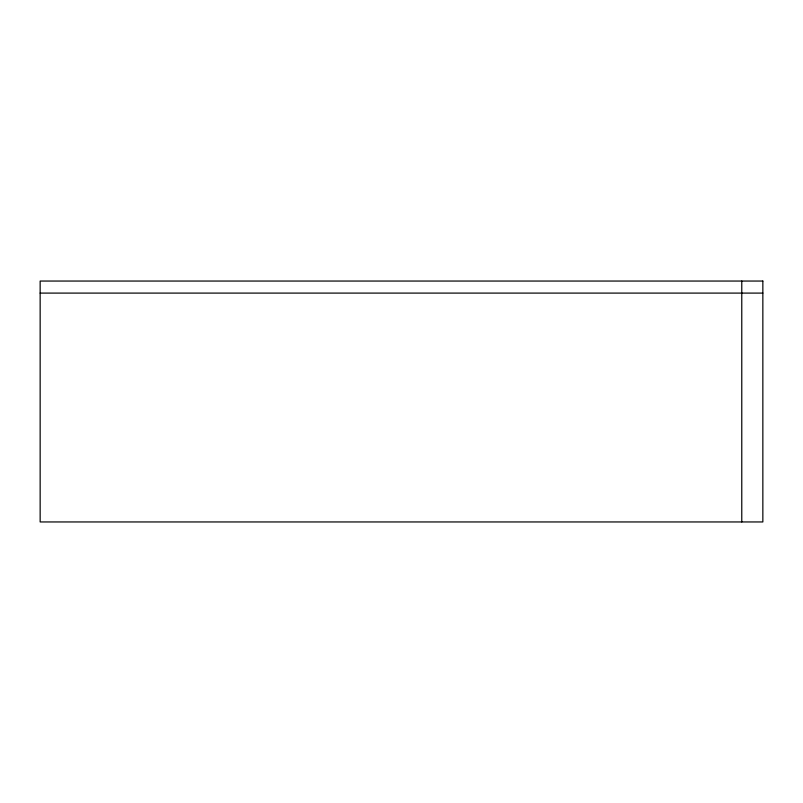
<?xml version="1.0" encoding="UTF-8"?>
<svg xmlns="http://www.w3.org/2000/svg" width="803" height="803" viewBox="0 0 803 803"><rect width="100%" height="100%" fill="white"/><g stroke="black" fill="none" stroke-linecap="round" stroke-linejoin="round"><path stroke-width="1.2" d="M40.15 293.095L762.85 293.095M741.771 281.05L741.771 521.95M762.85 281.05L40.15 281.05L40.15 521.95L762.85 521.95L762.85 281.05"/></g></svg>
